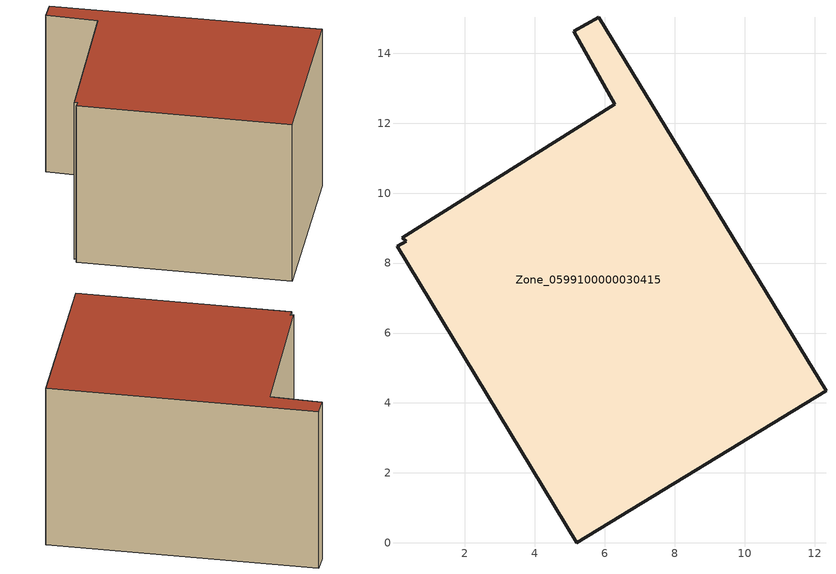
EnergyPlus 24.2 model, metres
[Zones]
Zone_0599100000030415
 floor ground (C_G): 6.29,12.54 5.11,14.63 5.82,15.03 12.33,4.35 5.2,0 0.07,8.48 0.32,8.62 0.2,8.73 z0
 wall outside (C_F): 12.33,4.35 5.82,15.03 5.11,14.63 6.29,12.54 0.2,8.73 0.32,8.62 0.07,8.48 5.2,0 12.33,4.35 z0:8.3
 roof outside (C_R): 0.2,8.73 0.32,8.62 0.07,8.48 5.2,0 12.33,4.35 5.82,15.03 5.11,14.63 6.29,12.54 z8.3
[BUILDING]
Pand.0599100000030415: North Axis=0; Terrain=City; Loads Convergence Tolerance Value=0.04; Temperature Convergence Tolerance Value=0.4; Solar Distribution=FullExterior; Maximum Number of Warmup Days=25; Minimum Number of Warmup Days=1
[Site:Location]
Rotterdam.The.Hague.AP_ZH_NLD Design_Conditions: Latitude=51.96; Longitude=4.45; Time Zone=1; Elevation=-4.5
[SITE:GROUNDTEMPERATURE:BUILDINGSURFACE]
18, 18, 18, 18, 18, 18, 18, 18, 18, 18, 18, 18
[MATERIAL] Thermal Absorptance=0.9; Solar Absorptance=0.7; Visible Absorptance=0.7
Name | Roughness | Thickness | Conductivity | Density | Specific Heat
G.TI.1946 | MediumSmooth | 0.15 | 1 | 540 | 1210
F.TI.1946 | Rough | 0.3 | 0.857143 | 1920 | 840
R.TI.1946 | MediumRough | 0.2 | 0.1 | 1500 | 1000
[CONSTRUCTION]
C_G: G.TI.1946
C_F: F.TI.1946
C_R: R.TI.1946
[ZONE]
Zone_0599100000030415: Type=1; Multiplier=1; Ceiling Height=Autocalculate; Volume=Autocalculate; Floor Area=autocalculate; Part of Total Floor Area=Yes
[ZONEINFILTRATION:DESIGNFLOWRATE]
Infil_Zone_0599100000030415: Zone or ZoneList or Space or SpaceList=Zone_0599100000030415; Schedule=AlwaysOn; Design Flow Rate Calculation Method=Flow/Area; Flow Rate per Floor Area=0.003; Constant Term Coefficient=1; Temperature Term Coefficient=0; Velocity Term Coefficient=0; Velocity Squared Term Coefficient=0
[HVACTEMPLATE:ZONE:IDEALLOADSAIRSYSTEM]
Zone_0599100000030415: Maximum Heating Supply Air Temperature=50; Minimum Cooling Supply Air Temperature=13; Maximum Heating Supply Air Humidity Ratio=0.0156; Minimum Cooling Supply Air Humidity Ratio=0.0077; Heating Limit=NoLimit; Cooling Limit=NoLimit; Dehumidification Control Type=ConstantSensibleHeatRatio; Cooling Sensible Heat Ratio=0.7; Dehumidification Setpoint=60; Humidification Control Type=None; Humidification Setpoint=30; Outdoor Air Method=None; Outdoor Air Flow Rate per Person=0.00944; Outdoor Air Flow Rate per Zone Floor Area=0; Outdoor Air Flow Rate per Zone=0; Demand Controlled Ventilation Type=None; Outdoor Air Economizer Type=NoEconomizer; Heat Recovery Type=None; Sensible Heat Recovery Effectiveness=0.7; Latent Heat Recovery Effectiveness=0.65
[ZONECONTROL:THERMOSTAT]
ThermostatControl_Zone_0599100000030415: Zone or ZoneList=Zone_0599100000030415; Control Type Schedule=DualSetpointControlType; Control 1=Thermostat_Zone_0599100000030415; Temperature Difference Between Cutout And Setpoint=0
[THERMOSTATSETPOINT:DUALSETPOINT]
Thermostat_Zone_0599100000030415: Heating Setpoint Temperature Schedule=HeatingSetpoint_Zone_0599100000030415; Cooling Setpoint Temperature Schedule=CoolingSetpoint_Zone_0599100000030415
[SCHEDULE:COMPACT]
HeatingSetpoint_Zone_0599100000030415: Through: 12/31, For: AllDays, Until: 24:00, 21
CoolingSetpoint_Zone_0599100000030415: Through: 12/31, For: AllDays, Until: 24:00, 24
DualSetpointControlType: Through: 12/31, For: AllDays, Until: 24:00, 4
AlwaysOn: Through: 12/31, For: AllDays, Until: 24:00, 1
